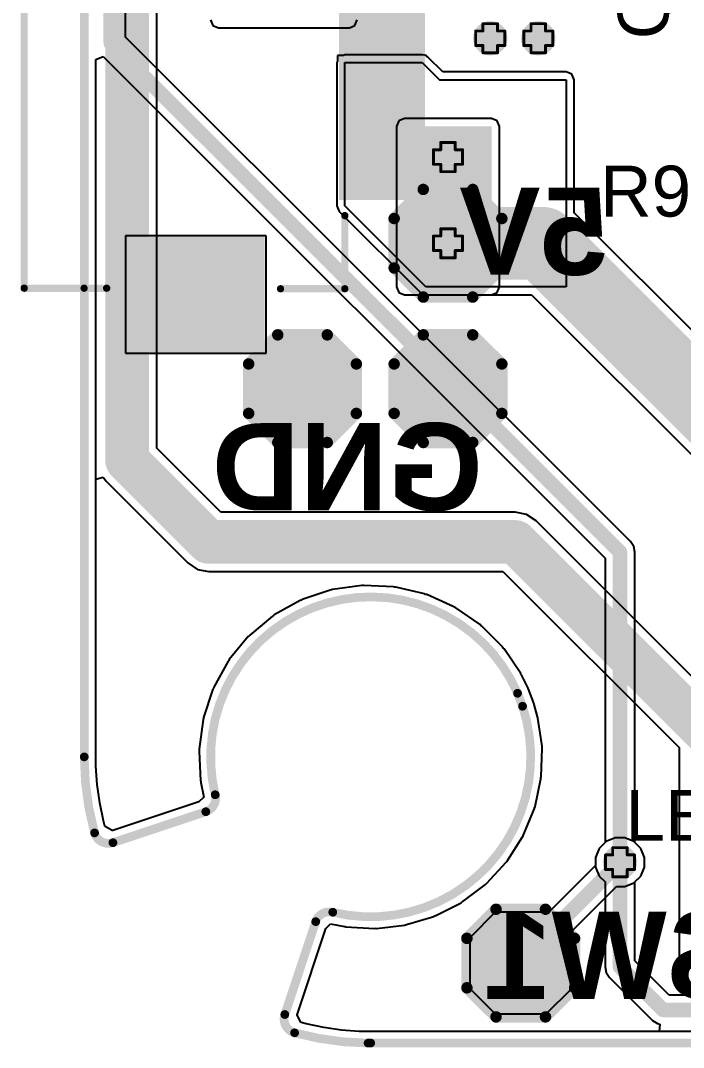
# Model space of a CAD drawing. Header units: inches. Extents: x -25 to 271, y -41 to 15.
# Drawn here: x -22.63 to -11.06, y -38.06 to -20.13 of the extents above; entities that cross this region are included whole.
import ezdxf

# ---------------------------------------------------------------- set-up
doc = ezdxf.new("R2010")
doc.units = ezdxf.units.IN
for name, color, linetype in [('Board_outline', 216, 'Continuous'), ('Bottom Layer', 5, 'Continuous'), ('Bottom Overlay', 54, 'Continuous'), ('Bottom Paste', 16, 'Continuous'), ('Bottom Solder', 6, 'Continuous'), ('Drill Drawing', 1, 'Continuous'), ('Top Layer', 1, 'Continuous'), ('Top Overlay', 2, 'Continuous'), ('Top Paste', 8, 'Continuous'), ('Top Solder', 216, 'Continuous'), ('Via Holes', 16, 'Continuous')]:
    doc.layers.add(name, color=color, linetype=linetype)
doc.styles.add('Arial', font='', dxfattribs={"height": 0.2})
doc.styles.add('Arial_Bold', font='', dxfattribs={"height": 0.2})
doc.styles.get('Arial').set_extended_font_data('Arial')
doc.styles.get('Arial_Bold').set_extended_font_data('Arial', bold=True)

# ---------------------------------------------------------------- blocks, each defined once
blk = doc.blocks.new('FH12_30S_0_5SH_55__12')
at = {"layer": 'Top Layer'}
for points in [[(4.1, 0.975), (4.1, 2.275), (4.4, 2.275), (4.4, 0.975)], [(4.6, 0.975), (4.6, 2.275), (4.9, 2.275), (4.9, 0.975)], [(5.1, 0.975), (5.1, 2.275), (5.4, 2.275), (5.4, 0.975)], [(5.6, 0.975), (5.6, 2.275), (5.9, 2.275), (5.9, 0.975)], [(6.1, 0.975), (6.1, 2.275), (6.4, 2.275), (6.4, 0.975)], [(6.6, 0.975), (6.6, 2.275), (6.9, 2.275), (6.9, 0.975)], [(7.1, 0.975), (7.1, 2.275), (7.4, 2.275), (7.4, 0.975)], [(8.25, -0.525), (10.05, -0.525), (10.05, -2.725), (8.25, -2.725)]]:
    blk.add_hatch(color=1, dxfattribs=at).paths.add_polyline_path(points)
at = {"layer": 'Top Paste'}
blk.add_hatch(color=8, dxfattribs=at).paths.add_polyline_path([(8.25, -0.525), (10.05, -0.525), (10.05, -2.725), (8.25, -2.725)])
at = {"layer": 'Top Solder'}
for points in [[(3.998, 0.873), (3.998, 2.377), (4.502, 2.377), (4.502, 0.873)], [(4.498, 0.873), (4.498, 2.377), (5.002, 2.377), (5.002, 0.873)], [(4.998, 0.873), (4.998, 2.377), (5.502, 2.377), (5.502, 0.873)], [(5.498, 0.873), (5.498, 2.377), (6.002, 2.377), (6.002, 0.873)], [(5.998, 0.873), (5.998, 2.377), (6.502, 2.377), (6.502, 0.873)], [(6.498, 0.873), (6.498, 2.377), (7.002, 2.377), (7.002, 0.873)], [(6.998, 0.873), (6.998, 2.377), (7.502, 2.377), (7.502, 0.873)], [(8.148, -0.423), (10.152, -0.423), (10.152, -2.827), (8.148, -2.827)]]:
    blk.add_hatch(color=216, dxfattribs=at).paths.add_polyline_path(points)
at = {"layer": 'Top Overlay', "const_width": 0.127}
for points in [[(9.05, 0.975), (7.772, 0.975)], [(9.05, -0.148), (9.05, 0.975)], [(9.04, -3.577), (9.04, -3.183)], [(9.04, -3.577), (-9.05, -3.577)], [(9.04, -4.623), (9.04, -3.577)], [(9.04, -4.623), (-9.05, -4.623)]]:
    blk.add_lwpolyline(points, dxfattribs=at)
at = {"layer": 'Top Overlay', "const_width": 0.0635}
for points in [[(7.74, 0.975, 1), (7.804, 0.975, 1)], [(9.018, 0.975, 1), (9.082, 0.975, 1)], [(9.018, 0.975, 1), (9.082, 0.975, 1)], [(9.018, -0.148, 1), (9.082, -0.148, 1)], [(9.008, -3.183, 1), (9.072, -3.183, 1)], [(9.008, -3.577, 1), (9.072, -3.577, 1)], [(9.008, -3.577, 1), (9.072, -3.577, 1)], [(9.008, -3.577, 1), (9.072, -3.577, 1)], [(9.008, -4.623, 1), (9.072, -4.623, 1)], [(9.008, -4.623, 1), (9.072, -4.623, 1)]]:
    blk.add_lwpolyline(points, format="xyb", close=True, dxfattribs=at)
blk = doc.blocks.new('TEST_POINT_B_72')
at = {"layer": 'Bottom Layer'}
blk.add_hatch(color=5, dxfattribs=at).paths.add_polyline_path([(0.381, 0.762), (-0.381, 0.762), (-0.762, 0.381), (-0.762, -0.381), (-0.381, -0.762), (0.381, -0.762), (0.762, -0.381), (0.762, 0.381)])
at = {"layer": 'Bottom Paste'}
blk.add_hatch(color=16, dxfattribs=at).paths.add_polyline_path([(0.381, 0.762), (-0.381, 0.762), (-0.762, 0.381), (-0.762, -0.381), (-0.381, -0.762), (0.381, -0.762), (0.762, -0.381), (0.762, 0.381)])
at = {"layer": 'Bottom Solder'}
blk.add_hatch(color=6, dxfattribs=at).paths.add_polyline_path([(0.432, 0.864), (-0.432, 0.864), (-0.864, 0.432), (-0.864, -0.432), (-0.432, -0.864), (0.432, -0.864), (0.864, -0.432), (0.864, 0.432)])
at = {"layer": 'Bottom Overlay', "const_width": 0.2}
for points in [[(-0.432, 0.94), (-0.94, 0.432)], [(0.432, 0.94), (-0.432, 0.94)], [(0.94, 0.432), (0.432, 0.94)], [(-0.94, 0.432), (-0.94, -0.432)], [(0.94, 0.432), (0.94, -0.432)], [(-0.432, -0.94), (-0.94, -0.432)], [(0.94, -0.432), (0.432, -0.94)], [(0.432, -0.94), (-0.432, -0.94)]]:
    blk.add_lwpolyline(points, dxfattribs=at)
at = {"layer": 'Bottom Overlay', "const_width": 0.1}
for points in [[(-0.482, 0.94, 1), (-0.382, 0.94, 1)], [(-0.482, 0.94, 1), (-0.382, 0.94, 1)], [(0.382, 0.94, 1), (0.482, 0.94, 1)], [(0.382, 0.94, 1), (0.482, 0.94, 1)], [(-0.99, 0.432, 1), (-0.89, 0.432, 1)], [(-0.99, 0.432, 1), (-0.89, 0.432, 1)], [(0.89, 0.432, 1), (0.99, 0.432, 1)], [(0.89, 0.432, 1), (0.99, 0.432, 1)], [(-0.99, -0.432, 1), (-0.89, -0.432, 1)], [(-0.99, -0.432, 1), (-0.89, -0.432, 1)], [(0.89, -0.432, 1), (0.99, -0.432, 1)], [(0.89, -0.432, 1), (0.99, -0.432, 1)], [(-0.482, -0.94, 1), (-0.382, -0.94, 1)], [(-0.482, -0.94, 1), (-0.382, -0.94, 1)], [(0.382, -0.94, 1), (0.482, -0.94, 1)], [(0.382, -0.94, 1), (0.482, -0.94, 1)]]:
    blk.add_lwpolyline(points, format="xyb", close=True, dxfattribs=at)
blk = doc.blocks.new('TEST_POINT_B_73')
at = {"layer": 'Bottom Layer'}
blk.add_hatch(color=5, dxfattribs=at).paths.add_polyline_path([(0.381, 0.762), (-0.381, 0.762), (-0.762, 0.381), (-0.762, -0.381), (-0.381, -0.762), (0.381, -0.762), (0.762, -0.381), (0.762, 0.381)])
at = {"layer": 'Bottom Paste'}
blk.add_hatch(color=16, dxfattribs=at).paths.add_polyline_path([(0.381, 0.762), (-0.381, 0.762), (-0.762, 0.381), (-0.762, -0.381), (-0.381, -0.762), (0.381, -0.762), (0.762, -0.381), (0.762, 0.381)])
at = {"layer": 'Bottom Solder'}
blk.add_hatch(color=6, dxfattribs=at).paths.add_polyline_path([(0.432, 0.864), (-0.432, 0.864), (-0.864, 0.432), (-0.864, -0.432), (-0.432, -0.864), (0.432, -0.864), (0.864, -0.432), (0.864, 0.432)])
at = {"layer": 'Bottom Overlay', "const_width": 0.2}
for points in [[(-0.432, 0.94), (-0.94, 0.432)], [(0.432, 0.94), (-0.432, 0.94)], [(0.94, 0.432), (0.432, 0.94)], [(-0.94, 0.432), (-0.94, -0.432)], [(0.94, 0.432), (0.94, -0.432)], [(-0.432, -0.94), (-0.94, -0.432)], [(0.94, -0.432), (0.432, -0.94)], [(0.432, -0.94), (-0.432, -0.94)]]:
    blk.add_lwpolyline(points, dxfattribs=at)
at = {"layer": 'Bottom Overlay', "const_width": 0.1}
for points in [[(-0.482, 0.94, 1), (-0.382, 0.94, 1)], [(-0.482, 0.94, 1), (-0.382, 0.94, 1)], [(0.382, 0.94, 1), (0.482, 0.94, 1)], [(0.382, 0.94, 1), (0.482, 0.94, 1)], [(-0.99, 0.432, 1), (-0.89, 0.432, 1)], [(-0.99, 0.432, 1), (-0.89, 0.432, 1)], [(0.89, 0.432, 1), (0.99, 0.432, 1)], [(0.89, 0.432, 1), (0.99, 0.432, 1)], [(-0.99, -0.432, 1), (-0.89, -0.432, 1)], [(-0.99, -0.432, 1), (-0.89, -0.432, 1)], [(0.89, -0.432, 1), (0.99, -0.432, 1)], [(0.89, -0.432, 1), (0.99, -0.432, 1)], [(-0.482, -0.94, 1), (-0.382, -0.94, 1)], [(-0.482, -0.94, 1), (-0.382, -0.94, 1)], [(0.382, -0.94, 1), (0.482, -0.94, 1)], [(0.382, -0.94, 1), (0.482, -0.94, 1)]]:
    blk.add_lwpolyline(points, format="xyb", close=True, dxfattribs=at)
blk = doc.blocks.new('TEST_POINT_B_74')
at = {"layer": 'Bottom Layer'}
blk.add_hatch(color=5, dxfattribs=at).paths.add_polyline_path([(0.381, 0.762), (-0.381, 0.762), (-0.762, 0.381), (-0.762, -0.381), (-0.381, -0.762), (0.381, -0.762), (0.762, -0.381), (0.762, 0.381)])
at = {"layer": 'Bottom Paste'}
blk.add_hatch(color=16, dxfattribs=at).paths.add_polyline_path([(0.381, 0.762), (-0.381, 0.762), (-0.762, 0.381), (-0.762, -0.381), (-0.381, -0.762), (0.381, -0.762), (0.762, -0.381), (0.762, 0.381)])
at = {"layer": 'Bottom Solder'}
blk.add_hatch(color=6, dxfattribs=at).paths.add_polyline_path([(0.432, 0.864), (-0.432, 0.864), (-0.864, 0.432), (-0.864, -0.432), (-0.432, -0.864), (0.432, -0.864), (0.864, -0.432), (0.864, 0.432)])
at = {"layer": 'Bottom Overlay', "const_width": 0.2}
for points in [[(-0.432, 0.94), (-0.94, 0.432)], [(0.432, 0.94), (-0.432, 0.94)], [(0.94, 0.432), (0.432, 0.94)], [(-0.94, 0.432), (-0.94, -0.432)], [(0.94, 0.432), (0.94, -0.432)], [(-0.432, -0.94), (-0.94, -0.432)], [(0.94, -0.432), (0.432, -0.94)], [(0.432, -0.94), (-0.432, -0.94)]]:
    blk.add_lwpolyline(points, dxfattribs=at)
at = {"layer": 'Bottom Overlay', "const_width": 0.1}
for points in [[(-0.482, 0.94, 1), (-0.382, 0.94, 1)], [(-0.482, 0.94, 1), (-0.382, 0.94, 1)], [(0.382, 0.94, 1), (0.482, 0.94, 1)], [(0.382, 0.94, 1), (0.482, 0.94, 1)], [(-0.99, 0.432, 1), (-0.89, 0.432, 1)], [(-0.99, 0.432, 1), (-0.89, 0.432, 1)], [(0.89, 0.432, 1), (0.99, 0.432, 1)], [(0.89, 0.432, 1), (0.99, 0.432, 1)], [(-0.99, -0.432, 1), (-0.89, -0.432, 1)], [(-0.99, -0.432, 1), (-0.89, -0.432, 1)], [(0.89, -0.432, 1), (0.99, -0.432, 1)], [(0.89, -0.432, 1), (0.99, -0.432, 1)], [(-0.482, -0.94, 1), (-0.382, -0.94, 1)], [(-0.482, -0.94, 1), (-0.382, -0.94, 1)], [(0.382, -0.94, 1), (0.482, -0.94, 1)], [(0.382, -0.94, 1), (0.482, -0.94, 1)]]:
    blk.add_lwpolyline(points, format="xyb", close=True, dxfattribs=at)
blk = doc.blocks.new('TEST_POINT_B_75')
at = {"layer": 'Bottom Layer'}
blk.add_hatch(color=5, dxfattribs=at).paths.add_polyline_path([(0.381, 0.762), (-0.381, 0.762), (-0.762, 0.381), (-0.762, -0.381), (-0.381, -0.762), (0.381, -0.762), (0.762, -0.381), (0.762, 0.381)])
at = {"layer": 'Bottom Paste'}
blk.add_hatch(color=16, dxfattribs=at).paths.add_polyline_path([(0.381, 0.762), (-0.381, 0.762), (-0.762, 0.381), (-0.762, -0.381), (-0.381, -0.762), (0.381, -0.762), (0.762, -0.381), (0.762, 0.381)])
at = {"layer": 'Bottom Solder'}
blk.add_hatch(color=6, dxfattribs=at).paths.add_polyline_path([(0.432, 0.864), (-0.432, 0.864), (-0.864, 0.432), (-0.864, -0.432), (-0.432, -0.864), (0.432, -0.864), (0.864, -0.432), (0.864, 0.432)])
at = {"layer": 'Bottom Overlay', "const_width": 0.2}
for points in [[(-0.432, 0.94), (-0.94, 0.432)], [(0.432, 0.94), (-0.432, 0.94)], [(0.94, 0.432), (0.432, 0.94)], [(-0.94, 0.432), (-0.94, -0.432)], [(0.94, 0.432), (0.94, -0.432)], [(-0.432, -0.94), (-0.94, -0.432)], [(0.94, -0.432), (0.432, -0.94)], [(0.432, -0.94), (-0.432, -0.94)]]:
    blk.add_lwpolyline(points, dxfattribs=at)
at = {"layer": 'Bottom Overlay', "const_width": 0.1}
for points in [[(-0.482, 0.94, 1), (-0.382, 0.94, 1)], [(-0.482, 0.94, 1), (-0.382, 0.94, 1)], [(0.382, 0.94, 1), (0.482, 0.94, 1)], [(0.382, 0.94, 1), (0.482, 0.94, 1)], [(-0.99, 0.432, 1), (-0.89, 0.432, 1)], [(-0.99, 0.432, 1), (-0.89, 0.432, 1)], [(0.89, 0.432, 1), (0.99, 0.432, 1)], [(0.89, 0.432, 1), (0.99, 0.432, 1)], [(-0.99, -0.432, 1), (-0.89, -0.432, 1)], [(-0.99, -0.432, 1), (-0.89, -0.432, 1)], [(0.89, -0.432, 1), (0.99, -0.432, 1)], [(0.89, -0.432, 1), (0.99, -0.432, 1)], [(-0.482, -0.94, 1), (-0.382, -0.94, 1)], [(-0.482, -0.94, 1), (-0.382, -0.94, 1)], [(0.382, -0.94, 1), (0.482, -0.94, 1)], [(0.382, -0.94, 1), (0.482, -0.94, 1)]]:
    blk.add_lwpolyline(points, format="xyb", close=True, dxfattribs=at)

msp = doc.modelspace()

# ---------------------------------------------------------------- hatches: boundary and pattern name
at = {"layer": 'Bottom Layer'}
h = msp.add_hatch(color=5, dxfattribs=at)
edge = h.paths.add_edge_path()
edge.add_arc((-14.432, -20.437), 0.3, 0, 360)
h = msp.add_hatch(color=5, dxfattribs=at)
edge = h.paths.add_edge_path()
edge.add_arc((-13.593, -20.437), 0.3, 0, 360)
msp.add_hatch(color=5, dxfattribs=at).paths.add_polyline_path([(-15.931, -24.78), (-14.407, -24.78), (-14.407, -21.978), (-15.931, -21.978)])
h = msp.add_hatch(color=5, dxfattribs=at)
edge = h.paths.add_edge_path()
edge.add_arc((-15.169, -22.513), 0.3, 0, 360)
h = msp.add_hatch(color=5, dxfattribs=at)
edge = h.paths.add_edge_path()
edge.add_arc((-15.169, -24.018), 0.3, 0, 360)
h = msp.add_hatch(color=5, dxfattribs=at)
edge = h.paths.add_edge_path()
edge.add_arc((-12.167, -34.829), 0.3, 0, 360)
at = {"layer": 'Top Layer'}
h = msp.add_hatch(color=1, dxfattribs=at)
edge = h.paths.add_edge_path()
edge.add_arc((-14.432, -20.437), 0.3, 0, 360)
h = msp.add_hatch(color=1, dxfattribs=at)
edge = h.paths.add_edge_path()
edge.add_arc((-13.593, -20.437), 0.3, 0, 360)
h = msp.add_hatch(color=1, dxfattribs=at)
edge = h.paths.add_edge_path()
edge.add_arc((-15.169, -22.513), 0.3, 0, 360)
h = msp.add_hatch(color=1, dxfattribs=at)
edge = h.paths.add_edge_path()
edge.add_arc((-15.169, -24.018), 0.3, 0, 360)
h = msp.add_hatch(color=1, dxfattribs=at)
edge = h.paths.add_edge_path()
edge.add_arc((-12.167, -34.829), 0.3, 0, 360)
at = {"layer": 'Via Holes'}
h = msp.add_hatch(color=7, dxfattribs=at)
edge = h.paths.add_edge_path()
edge.add_arc((-14.432, -20.437), 0.15, 0, 360)
h = msp.add_hatch(color=7, dxfattribs=at)
edge = h.paths.add_edge_path()
edge.add_arc((-13.593, -20.437), 0.15, 0, 360)
h = msp.add_hatch(color=7, dxfattribs=at)
edge = h.paths.add_edge_path()
edge.add_arc((-15.169, -22.513), 0.15, 0, 360)
h = msp.add_hatch(color=7, dxfattribs=at)
edge = h.paths.add_edge_path()
edge.add_arc((-15.169, -24.018), 0.15, 0, 360)
h = msp.add_hatch(color=7, dxfattribs=at)
edge = h.paths.add_edge_path()
edge.add_arc((-12.167, -34.829), 0.15, 0, 360)

# ---------------------------------------------------------------- linework, layer by layer
at = {"layer": 'Board_outline', "const_width": 0.152}
for points in [[(-21.519, -32.989), (-21.519, 2.011)], [(-13.955, -31.878), (-13.868, -32.105)], [(-21.019, -34.488), (-19.397, -33.947)], [(-18.018, -37.489), (-17.478, -35.867)], [(-16.564, -37.988), (-16.519, -37.988)], [(-16.519, -37.988), (73.481, -37.988)]]:
    msp.add_lwpolyline(points, dxfattribs=at)
for points in [[(-19.233, -33.651, -0.918669), (-13.955, -31.878)], [(-13.868, -32.105, -0.589842), (-17.181, -35.703)], [(-21.339, -34.317, -0.067325), (-21.519, -32.989)], [(-19.233, -33.651, -0.390333), (-19.397, -33.947)], [(-21.019, -34.488, -0.429718), (-21.339, -34.317)], [(-17.478, -35.867, -0.390327), (-17.181, -35.703)], [(-17.847, -37.809, -0.429723), (-18.018, -37.489)], [(-16.564, -37.988, -0.065034), (-17.847, -37.809)]]:
    msp.add_lwpolyline(points, format="xyb", dxfattribs=at)
at = {"layer": 'Board_outline', "const_width": 0.0762}
for points in [[(-13.993, -31.878, 1), (-13.917, -31.878, 1)], [(-13.993, -31.878, 1), (-13.917, -31.878, 1)], [(-13.906, -32.105, 1), (-13.83, -32.105, 1)], [(-13.906, -32.105, 1), (-13.83, -32.105, 1)], [(-21.557, -32.989, 1), (-21.481, -32.989, 1)], [(-21.557, -32.989, 1), (-21.481, -32.989, 1)], [(-19.271, -33.651, 1), (-19.195, -33.651, 1)], [(-19.271, -33.651, 1), (-19.195, -33.651, 1)], [(-19.435, -33.947, 1), (-19.359, -33.947, 1)], [(-19.435, -33.947, 1), (-19.359, -33.947, 1)], [(-21.377, -34.317, 1), (-21.301, -34.317, 1)], [(-21.377, -34.317, 1), (-21.301, -34.317, 1)], [(-21.057, -34.488, 1), (-20.981, -34.488, 1)], [(-21.057, -34.488, 1), (-20.981, -34.488, 1)], [(-17.219, -35.703, 1), (-17.143, -35.703, 1)], [(-17.219, -35.703, 1), (-17.143, -35.703, 1)], [(-17.516, -35.867, 1), (-17.44, -35.867, 1)], [(-17.516, -35.867, 1), (-17.44, -35.867, 1)], [(-18.056, -37.489, 1), (-17.98, -37.489, 1)], [(-18.056, -37.489, 1), (-17.98, -37.489, 1)], [(-17.885, -37.809, 1), (-17.809, -37.809, 1)], [(-17.885, -37.809, 1), (-17.809, -37.809, 1)], [(-16.602, -37.988, 1), (-16.526, -37.988, 1)], [(-16.602, -37.988, 1), (-16.526, -37.988, 1)], [(-16.557, -37.988, 1), (-16.481, -37.988, 1)], [(-16.557, -37.988, 1), (-16.481, -37.988, 1)]]:
    msp.add_lwpolyline(points, format="xyb", close=True, dxfattribs=at)
at = {"layer": 'Bottom Layer'}
for p, q in [((-20.254, -27.595), (-20.254, -19.798)), ((-19.314, -20.116), (-19.274, -20.214)), ((-19.274, -20.214), (-19.177, -20.254)), ((-19.177, -20.254), (-16.891, -20.254)), ((-16.891, -20.254), (-16.794, -20.214)), ((-16.794, -20.214), (-16.754, -20.116)), ((-16.028, -21.881), (-16.068, -21.978)), ((-15.931, -21.84), (-16.028, -21.881)), ((-14.407, -21.84), (-15.931, -21.84)), ((-14.31, -21.881), (-14.407, -21.84)), ((-14.269, -21.978), (-14.31, -21.881)), ((-16.068, -21.978), (-16.068, -24.78)), ((-14.269, -24.78), (-14.269, -21.978)), ((-16.068, -24.78), (-16.028, -24.878)), ((-16.028, -24.878), (-15.931, -24.918)), ((-15.931, -24.918), (-14.407, -24.918)), ((-14.407, -24.918), (-14.31, -24.878)), ((-14.31, -24.878), (-14.269, -24.78)), ((-19.132, -28.717), (-20.254, -27.595)), ((-21.315, -28.14), (-21.188, -28.102)), ((-21.315, -32.989), (-21.315, -28.14)), ((-21.188, -28.102), (-21.138, -28.176)), ((-21.138, -28.176), (-19.713, -29.602)), ((-13.995, -28.717), (-19.132, -28.717)), ((-13.797, -28.757), (-13.995, -28.717)), ((-13.629, -28.869), (-13.797, -28.757)), ((-10.251, -32.247), (-13.629, -28.869)), ((-19.713, -29.602), (-19.545, -29.714)), ((-19.545, -29.714), (-19.346, -29.753)), ((-19.346, -29.753), (-14.21, -29.753)), ((-14.21, -29.753), (-11.135, -32.828)), ((-17.224, -30.075), (-17.715, -30.24)), ((-17.205, -30.073), (-17.224, -30.075)), ((-17.187, -30.067), (-17.205, -30.073)), ((-16.674, -29.995), (-17.187, -30.067)), ((-16.655, -29.996), (-16.674, -29.995)), ((-16.636, -29.993), (-16.655, -29.996)), ((-16.118, -30.018), (-16.636, -29.993)), ((-16.1, -30.023), (-16.118, -30.018)), ((-16.081, -30.023), (-16.1, -30.023)), ((-15.577, -30.143), (-16.081, -30.023)), ((-17.75, -30.256), (-18.202, -30.509)), ((-17.732, -30.25), (-17.75, -30.256)), ((-17.715, -30.24), (-17.732, -30.25)), ((-15.559, -30.151), (-15.577, -30.143)), ((-15.541, -30.155), (-15.559, -30.151)), ((-15.067, -30.366), (-15.541, -30.155)), ((-15.052, -30.377), (-15.067, -30.366)), ((-15.034, -30.385), (-15.052, -30.377)), ((-14.608, -30.679), (-15.034, -30.385)), ((-18.233, -30.53), (-18.631, -30.862)), ((-18.217, -30.521), (-18.233, -30.53)), ((-18.202, -30.509), (-18.217, -30.521)), ((-14.595, -30.693), (-14.608, -30.679)), ((-14.579, -30.704), (-14.595, -30.693)), ((-14.214, -31.072), (-14.579, -30.704)), ((-18.658, -30.889), (-18.988, -31.289)), ((-18.643, -30.877), (-18.658, -30.889)), ((-18.631, -30.862), (-18.643, -30.877)), ((-14.204, -31.088), (-14.214, -31.072)), ((-14.19, -31.101), (-14.204, -31.088)), ((-13.9, -31.531), (-14.19, -31.101)), ((-19.009, -31.32), (-19.259, -31.774)), ((-18.997, -31.306), (-19.009, -31.32)), ((-18.988, -31.289), (-18.997, -31.306)), ((-13.895, -31.544), (-13.9, -31.531)), ((-13.886, -31.555), (-13.895, -31.544)), ((-13.772, -31.788), (-13.886, -31.555)), ((-19.274, -31.809), (-19.436, -32.301)), ((-19.265, -31.792), (-19.274, -31.809)), ((-19.259, -31.774), (-19.265, -31.792)), ((-13.77, -31.797), (-13.772, -31.788)), ((-13.765, -31.805), (-13.77, -31.797)), ((-13.677, -32.032), (-13.765, -31.805)), ((-13.676, -32.041), (-13.677, -32.032)), ((-13.672, -32.05), (-13.676, -32.041)), ((-13.604, -32.288), (-13.672, -32.05)), ((-19.445, -32.338), (-19.513, -32.852)), ((-19.439, -32.32), (-19.445, -32.338)), ((-19.436, -32.301), (-19.439, -32.32)), ((-13.603, -32.302), (-13.604, -32.288)), ((-13.598, -32.315), (-13.603, -32.302)), ((-13.527, -32.805), (-13.598, -32.315)), ((-13.528, -32.823), (-13.527, -32.805)), ((-13.525, -32.841), (-13.528, -32.823)), ((-21.315, -33.15), (-21.315, -32.989)), ((-19.512, -32.871), (-19.514, -32.889)), ((-19.514, -32.889), (-19.487, -33.407)), ((-19.513, -32.852), (-19.512, -32.871)), ((-13.542, -33.337), (-13.525, -32.841)), ((-11.135, -32.828), (-11.135, -35.636)), ((-21.293, -33.472), (-21.315, -33.15)), ((-13.546, -33.355), (-13.542, -33.337)), ((-13.546, -33.373), (-13.546, -33.355)), ((-21.25, -33.791), (-21.293, -33.472)), ((-19.487, -33.407), (-19.483, -33.421)), ((-19.483, -33.421), (-19.483, -33.435)), ((-19.483, -33.435), (-19.434, -33.69)), ((-13.65, -33.857), (-13.546, -33.373)), ((-19.434, -33.69), (-19.519, -33.773)), ((-21.186, -34.107), (-21.25, -33.791)), ((-19.519, -33.773), (-21.022, -34.274)), ((-13.849, -34.351), (-13.661, -33.892)), ((-13.661, -33.892), (-13.657, -33.874)), ((-13.657, -33.874), (-13.65, -33.857)), ((-21.16, -34.2), (-21.186, -34.107)), ((-21.155, -34.206), (-21.16, -34.2)), ((-21.03, -34.273), (-21.155, -34.206)), ((-21.022, -34.274), (-21.03, -34.273)), ((-14.132, -34.801), (-13.866, -34.383)), ((-13.866, -34.383), (-13.859, -34.366)), ((-13.859, -34.366), (-13.849, -34.351)), ((-12.252, -34.402), (-12.408, -34.467)), ((-12.082, -34.402), (-12.252, -34.402)), ((-11.925, -34.467), (-12.082, -34.402)), ((-12.529, -34.587), (-12.594, -34.744)), ((-12.408, -34.467), (-12.529, -34.587)), ((-11.805, -34.587), (-11.925, -34.467)), ((-11.74, -34.744), (-11.805, -34.587)), ((-12.594, -34.744), (-12.594, -34.889)), ((-11.74, -34.914), (-11.74, -34.744)), ((-14.489, -35.194), (-14.154, -34.83)), ((-14.154, -34.83), (-14.144, -34.814)), ((-14.144, -34.814), (-14.132, -34.801)), ((-12.594, -34.889), (-13.431, -35.726)), ((-11.805, -35.07), (-11.74, -34.914)), ((-11.925, -35.191), (-11.805, -35.07)), ((-14.911, -35.518), (-14.516, -35.219)), ((-14.516, -35.219), (-14.504, -35.205)), ((-14.504, -35.205), (-14.489, -35.194)), ((-13.064, -36.093), (-12.227, -35.256)), ((-12.227, -35.256), (-12.082, -35.256)), ((-12.082, -35.256), (-11.925, -35.191)), ((-15.383, -35.762), (-14.942, -35.537)), ((-14.942, -35.537), (-14.928, -35.526)), ((-14.928, -35.526), (-14.911, -35.518)), ((-11.135, -35.636), (-11.135, -36.652)), ((-15.892, -35.919), (-15.417, -35.776)), ((-15.417, -35.776), (-15.401, -35.767)), ((-15.401, -35.767), (-15.383, -35.762)), ((-14.343, -35.702), (-14.788, -36.147)), ((-13.454, -35.702), (-14.343, -35.702)), ((-13.431, -35.726), (-13.454, -35.702)), ((-17.804, -37.492), (-17.303, -35.989)), ((-17.303, -35.989), (-17.221, -35.903)), ((-17.221, -35.903), (-16.977, -35.951)), ((-16.977, -35.951), (-16.963, -35.951)), ((-16.963, -35.951), (-16.95, -35.955)), ((-16.95, -35.955), (-16.455, -35.985)), ((-16.455, -35.985), (-16.437, -35.983)), ((-16.437, -35.983), (-16.419, -35.984)), ((-16.419, -35.984), (-15.927, -35.927)), ((-15.927, -35.927), (-15.91, -35.921)), ((-15.91, -35.921), (-15.892, -35.919)), ((-14.788, -36.147), (-14.788, -37.036)), ((-13.01, -36.147), (-13.064, -36.093)), ((-13.01, -37.036), (-13.01, -36.147)), ((-11.135, -36.652), (-11.096, -36.85)), ((-11.096, -36.85), (-10.983, -37.018)), ((-14.788, -37.036), (-14.343, -37.48)), ((-13.454, -37.48), (-13.01, -37.036)), ((-14.343, -37.48), (-13.454, -37.48)), ((-17.803, -37.499), (-17.804, -37.492)), ((-17.736, -37.625), (-17.803, -37.499)), ((-17.731, -37.63), (-17.736, -37.625)), ((-17.643, -37.654), (-17.731, -37.63)), ((-17.338, -37.717), (-17.643, -37.654)), ((-17.029, -37.76), (-17.338, -37.717)), ((-16.718, -37.783), (-17.029, -37.76)), ((-16.563, -37.784), (-16.718, -37.783)), ((-16.518, -37.785), (-16.563, -37.784)), ((-10.397, -37.785), (-16.518, -37.785))]:
    msp.add_line(p, q, dxfattribs=at)
for points, const_width in [([(-20.772, -27.81), (-20.772, -19.584)], 0.762), ([(-20.772, -27.81), (-19.346, -29.235)], 0.762), ([(-19.346, -29.235), (-13.995, -29.235)], 0.762), ([(-13.995, -29.235), (-10.617, -32.614)], 0.762), ([(-13.868, -36.53), (-12.167, -34.829)], 0.254)]:
    msp.add_lwpolyline(points, dxfattribs=dict(at, const_width=const_width))
for points, const_width in [([(-20.962, -27.81, 1), (-20.581, -27.81, 1)], 0.381), ([(-20.962, -27.81, 1), (-20.581, -27.81, 1)], 0.381), ([(-19.537, -29.235, 1), (-19.156, -29.235, 1)], 0.381), ([(-19.537, -29.235, 1), (-19.156, -29.235, 1)], 0.381), ([(-14.186, -29.235, 1), (-13.805, -29.235, 1)], 0.381), ([(-14.186, -29.235, 1), (-13.805, -29.235, 1)], 0.381), ([(-12.23, -34.829, 1), (-12.103, -34.829, 1)], 0.127), ([(-13.932, -36.53, 1), (-13.805, -36.53, 1)], 0.127)]:
    msp.add_lwpolyline(points, format="xyb", close=True, dxfattribs=dict(at, const_width=const_width))
at = {"layer": 'Drill Drawing', "const_width": 0.0508}
for points in [[(-14.559, -20.31), (-14.559, -20.183)], [(-14.559, -20.183), (-14.305, -20.183)], [(-14.305, -20.31), (-14.305, -20.183)], [(-13.72, -20.31), (-13.72, -20.183)], [(-13.72, -20.183), (-13.466, -20.183)], [(-13.466, -20.31), (-13.466, -20.183)], [(-14.686, -20.564), (-14.686, -20.31)], [(-14.686, -20.31), (-14.559, -20.31)], [(-14.305, -20.31), (-14.178, -20.31)], [(-14.178, -20.564), (-14.178, -20.31)], [(-13.847, -20.564), (-13.847, -20.31)], [(-13.847, -20.31), (-13.72, -20.31)], [(-13.466, -20.31), (-13.339, -20.31)], [(-13.339, -20.564), (-13.339, -20.31)], [(-14.686, -20.564), (-14.559, -20.564)], [(-14.559, -20.691), (-14.559, -20.564)], [(-14.305, -20.564), (-14.178, -20.564)], [(-14.305, -20.691), (-14.305, -20.564)], [(-13.847, -20.564), (-13.72, -20.564)], [(-13.72, -20.691), (-13.72, -20.564)], [(-13.466, -20.564), (-13.339, -20.564)], [(-13.466, -20.691), (-13.466, -20.564)], [(-14.559, -20.691), (-14.305, -20.691)], [(-13.72, -20.691), (-13.466, -20.691)], [(-15.296, -22.386), (-15.296, -22.259)], [(-15.296, -22.259), (-15.042, -22.259)], [(-15.042, -22.386), (-15.042, -22.259)], [(-15.423, -22.64), (-15.423, -22.386)], [(-15.423, -22.386), (-15.296, -22.386)], [(-15.042, -22.386), (-14.915, -22.386)], [(-14.915, -22.64), (-14.915, -22.386)], [(-15.423, -22.64), (-15.296, -22.64)], [(-15.296, -22.767), (-15.296, -22.64)], [(-15.296, -22.767), (-15.042, -22.767)], [(-15.042, -22.64), (-14.915, -22.64)], [(-15.042, -22.767), (-15.042, -22.64)], [(-15.296, -23.891), (-15.296, -23.764)], [(-15.296, -23.764), (-15.042, -23.764)], [(-15.042, -23.891), (-15.042, -23.764)], [(-15.423, -24.145), (-15.423, -23.891)], [(-15.423, -23.891), (-15.296, -23.891)], [(-15.042, -23.891), (-14.915, -23.891)], [(-14.915, -24.145), (-14.915, -23.891)], [(-15.423, -24.145), (-15.296, -24.145)], [(-15.296, -24.272), (-15.296, -24.145)], [(-15.042, -24.145), (-14.915, -24.145)], [(-15.042, -24.272), (-15.042, -24.145)], [(-15.296, -24.272), (-15.042, -24.272)], [(-12.294, -34.702), (-12.294, -34.575)], [(-12.294, -34.575), (-12.04, -34.575)], [(-12.04, -34.702), (-12.04, -34.575)], [(-12.421, -34.956), (-12.421, -34.702)], [(-12.421, -34.702), (-12.294, -34.702)], [(-12.04, -34.702), (-11.913, -34.702)], [(-11.913, -34.956), (-11.913, -34.702)], [(-12.421, -34.956), (-12.294, -34.956)], [(-12.294, -35.083), (-12.294, -34.956)], [(-12.04, -34.956), (-11.913, -34.956)], [(-12.04, -35.083), (-12.04, -34.956)], [(-12.294, -35.083), (-12.04, -35.083)]]:
    msp.add_lwpolyline(points, dxfattribs=at)
at = {"layer": 'Drill Drawing', "const_width": 0.0254}
for points in [[(-14.571, -20.183, 1), (-14.546, -20.183, 1)], [(-14.571, -20.183, 1), (-14.546, -20.183, 1)], [(-14.317, -20.183, 1), (-14.292, -20.183, 1)], [(-14.317, -20.183, 1), (-14.292, -20.183, 1)], [(-13.733, -20.183, 1), (-13.708, -20.183, 1)], [(-13.733, -20.183, 1), (-13.708, -20.183, 1)], [(-13.479, -20.183, 1), (-13.454, -20.183, 1)], [(-13.479, -20.183, 1), (-13.454, -20.183, 1)], [(-14.698, -20.31, 1), (-14.673, -20.31, 1)], [(-14.698, -20.31, 1), (-14.673, -20.31, 1)], [(-14.571, -20.31, 1), (-14.546, -20.31, 1)], [(-14.571, -20.31, 1), (-14.546, -20.31, 1)], [(-14.317, -20.31, 1), (-14.292, -20.31, 1)], [(-14.317, -20.31, 1), (-14.292, -20.31, 1)], [(-14.19, -20.31, 1), (-14.165, -20.31, 1)], [(-14.19, -20.31, 1), (-14.165, -20.31, 1)], [(-13.86, -20.31, 1), (-13.835, -20.31, 1)], [(-13.86, -20.31, 1), (-13.835, -20.31, 1)], [(-13.733, -20.31, 1), (-13.708, -20.31, 1)], [(-13.733, -20.31, 1), (-13.708, -20.31, 1)], [(-13.479, -20.31, 1), (-13.454, -20.31, 1)], [(-13.479, -20.31, 1), (-13.454, -20.31, 1)], [(-13.352, -20.31, 1), (-13.327, -20.31, 1)], [(-13.352, -20.31, 1), (-13.327, -20.31, 1)], [(-14.698, -20.564, 1), (-14.673, -20.564, 1)], [(-14.698, -20.564, 1), (-14.673, -20.564, 1)], [(-14.571, -20.564, 1), (-14.546, -20.564, 1)], [(-14.571, -20.564, 1), (-14.546, -20.564, 1)], [(-14.317, -20.564, 1), (-14.292, -20.564, 1)], [(-14.317, -20.564, 1), (-14.292, -20.564, 1)], [(-14.19, -20.564, 1), (-14.165, -20.564, 1)], [(-14.19, -20.564, 1), (-14.165, -20.564, 1)], [(-13.86, -20.564, 1), (-13.835, -20.564, 1)], [(-13.86, -20.564, 1), (-13.835, -20.564, 1)], [(-13.733, -20.564, 1), (-13.708, -20.564, 1)], [(-13.733, -20.564, 1), (-13.708, -20.564, 1)], [(-13.479, -20.564, 1), (-13.454, -20.564, 1)], [(-13.479, -20.564, 1), (-13.454, -20.564, 1)], [(-13.352, -20.564, 1), (-13.327, -20.564, 1)], [(-13.352, -20.564, 1), (-13.327, -20.564, 1)], [(-14.571, -20.691, 1), (-14.546, -20.691, 1)], [(-14.571, -20.691, 1), (-14.546, -20.691, 1)], [(-14.317, -20.691, 1), (-14.292, -20.691, 1)], [(-14.317, -20.691, 1), (-14.292, -20.691, 1)], [(-13.733, -20.691, 1), (-13.708, -20.691, 1)], [(-13.733, -20.691, 1), (-13.708, -20.691, 1)], [(-13.479, -20.691, 1), (-13.454, -20.691, 1)], [(-13.479, -20.691, 1), (-13.454, -20.691, 1)], [(-15.309, -22.259, 1), (-15.283, -22.259, 1)], [(-15.309, -22.259, 1), (-15.283, -22.259, 1)], [(-15.055, -22.259, 1), (-15.029, -22.259, 1)], [(-15.055, -22.259, 1), (-15.029, -22.259, 1)], [(-15.436, -22.386, 1), (-15.41, -22.386, 1)], [(-15.436, -22.386, 1), (-15.41, -22.386, 1)], [(-15.309, -22.386, 1), (-15.283, -22.386, 1)], [(-15.309, -22.386, 1), (-15.283, -22.386, 1)], [(-15.055, -22.386, 1), (-15.029, -22.386, 1)], [(-15.055, -22.386, 1), (-15.029, -22.386, 1)], [(-14.928, -22.386, 1), (-14.902, -22.386, 1)], [(-14.928, -22.386, 1), (-14.902, -22.386, 1)], [(-15.436, -22.64, 1), (-15.41, -22.64, 1)], [(-15.436, -22.64, 1), (-15.41, -22.64, 1)], [(-15.309, -22.64, 1), (-15.283, -22.64, 1)], [(-15.309, -22.64, 1), (-15.283, -22.64, 1)], [(-15.309, -22.767, 1), (-15.283, -22.767, 1)], [(-15.309, -22.767, 1), (-15.283, -22.767, 1)], [(-15.055, -22.64, 1), (-15.029, -22.64, 1)], [(-15.055, -22.64, 1), (-15.029, -22.64, 1)], [(-15.055, -22.767, 1), (-15.029, -22.767, 1)], [(-15.055, -22.767, 1), (-15.029, -22.767, 1)], [(-14.928, -22.64, 1), (-14.902, -22.64, 1)], [(-14.928, -22.64, 1), (-14.902, -22.64, 1)], [(-15.309, -23.764, 1), (-15.283, -23.764, 1)], [(-15.309, -23.764, 1), (-15.283, -23.764, 1)], [(-15.055, -23.764, 1), (-15.029, -23.764, 1)], [(-15.055, -23.764, 1), (-15.029, -23.764, 1)], [(-15.436, -23.891, 1), (-15.41, -23.891, 1)], [(-15.436, -23.891, 1), (-15.41, -23.891, 1)], [(-15.309, -23.891, 1), (-15.283, -23.891, 1)], [(-15.309, -23.891, 1), (-15.283, -23.891, 1)], [(-15.055, -23.891, 1), (-15.029, -23.891, 1)], [(-15.055, -23.891, 1), (-15.029, -23.891, 1)], [(-14.928, -23.891, 1), (-14.902, -23.891, 1)], [(-14.928, -23.891, 1), (-14.902, -23.891, 1)], [(-15.436, -24.145, 1), (-15.41, -24.145, 1)], [(-15.436, -24.145, 1), (-15.41, -24.145, 1)], [(-15.309, -24.145, 1), (-15.283, -24.145, 1)], [(-15.309, -24.145, 1), (-15.283, -24.145, 1)], [(-15.055, -24.145, 1), (-15.029, -24.145, 1)], [(-15.055, -24.145, 1), (-15.029, -24.145, 1)], [(-14.928, -24.145, 1), (-14.902, -24.145, 1)], [(-14.928, -24.145, 1), (-14.902, -24.145, 1)], [(-15.309, -24.272, 1), (-15.283, -24.272, 1)], [(-15.309, -24.272, 1), (-15.283, -24.272, 1)], [(-15.055, -24.272, 1), (-15.029, -24.272, 1)], [(-15.055, -24.272, 1), (-15.029, -24.272, 1)], [(-12.306, -34.575, 1), (-12.281, -34.575, 1)], [(-12.306, -34.575, 1), (-12.281, -34.575, 1)], [(-12.052, -34.575, 1), (-12.027, -34.575, 1)], [(-12.052, -34.575, 1), (-12.027, -34.575, 1)], [(-12.433, -34.702, 1), (-12.408, -34.702, 1)], [(-12.433, -34.702, 1), (-12.408, -34.702, 1)], [(-12.306, -34.702, 1), (-12.281, -34.702, 1)], [(-12.306, -34.702, 1), (-12.281, -34.702, 1)], [(-12.052, -34.702, 1), (-12.027, -34.702, 1)], [(-12.052, -34.702, 1), (-12.027, -34.702, 1)], [(-11.925, -34.702, 1), (-11.9, -34.702, 1)], [(-11.925, -34.702, 1), (-11.9, -34.702, 1)], [(-12.433, -34.956, 1), (-12.408, -34.956, 1)], [(-12.433, -34.956, 1), (-12.408, -34.956, 1)], [(-12.306, -34.956, 1), (-12.281, -34.956, 1)], [(-12.306, -34.956, 1), (-12.281, -34.956, 1)], [(-12.052, -34.956, 1), (-12.027, -34.956, 1)], [(-12.052, -34.956, 1), (-12.027, -34.956, 1)], [(-11.925, -34.956, 1), (-11.9, -34.956, 1)], [(-11.925, -34.956, 1), (-11.9, -34.956, 1)], [(-12.306, -35.083, 1), (-12.281, -35.083, 1)], [(-12.306, -35.083, 1), (-12.281, -35.083, 1)], [(-12.052, -35.083, 1), (-12.027, -35.083, 1)], [(-12.052, -35.083, 1), (-12.027, -35.083, 1)]]:
    msp.add_lwpolyline(points, format="xyb", close=True, dxfattribs=at)
at = {"layer": 'Top Layer'}
for p, q in [((-20.798, -20.416), (-20.798, -14.679)), ((-11.983, -29.23), (-20.798, -20.416)), ((-21.315, -20.811), (-21.188, -20.758)), ((-21.188, -20.758), (-12.426, -29.52)), ((-16.995, -20.736), (-17.097, -20.736)), ((-17.097, -20.736), (-17.097, -20.838)), ((-16.97, -20.726), (-16.995, -20.736)), ((-15.666, -20.726), (-16.97, -20.726)), ((-15.619, -20.726), (-15.666, -20.726)), ((-15.543, -20.736), (-15.619, -20.726)), ((-15.619, -20.726), (-15.619, -20.726)), ((-15.543, -20.757), (-15.543, -20.736)), ((-15.521, -20.766), (-15.543, -20.757)), ((-15.262, -21.026), (-15.521, -20.766)), ((-21.315, -32.989), (-21.315, -20.811)), ((-17.097, -20.838), (-17.108, -20.863)), ((-17.108, -20.863), (-17.108, -23.365)), ((-16.97, -23.365), (-16.97, -20.863)), ((-16.97, -20.863), (-15.619, -20.863)), ((-15.619, -20.863), (-15.319, -21.163)), ((-15.319, -21.163), (-13.106, -21.163)), ((-13.106, -21.026), (-15.262, -21.026)), ((-13.009, -21.066), (-13.106, -21.026)), ((-13.106, -21.163), (-13.106, -24.778)), ((-12.969, -21.163), (-13.009, -21.066)), ((-12.969, -23.485), (-12.969, -21.163)), ((-17.108, -23.365), (-17.067, -23.462)), ((-17.067, -23.462), (-17.067, -23.462)), ((-17.067, -23.462), (-15.654, -24.875)), ((-15.557, -24.778), (-16.97, -23.365)), ((-1.79, -34.664), (-12.969, -23.485)), ((-18.343, -23.886), (-20.797, -23.886)), ((-20.797, -23.886), (-20.797, -25.94)), ((-18.343, -25.94), (-18.343, -23.886)), ((-15.654, -24.875), (-15.557, -24.916)), ((-13.106, -24.778), (-15.557, -24.778)), ((-15.557, -24.916), (-15.557, -24.916)), ((-15.557, -24.916), (-13.712, -24.916)), ((-13.712, -24.916), (-2.652, -35.976)), ((-20.797, -25.94), (-18.343, -25.94)), ((-11.927, -29.314), (-11.983, -29.23)), ((-11.908, -29.413), (-11.927, -29.314)), ((-11.908, -34.484), (-11.908, -29.413)), ((-12.426, -29.52), (-12.426, -34.484)), ((-17.224, -30.075), (-17.715, -30.24)), ((-17.205, -30.073), (-17.224, -30.075)), ((-17.187, -30.067), (-17.205, -30.073)), ((-16.674, -29.995), (-17.187, -30.067)), ((-16.655, -29.996), (-16.674, -29.995)), ((-16.636, -29.993), (-16.655, -29.996)), ((-16.118, -30.018), (-16.636, -29.993)), ((-16.1, -30.023), (-16.118, -30.018)), ((-16.081, -30.023), (-16.1, -30.023)), ((-15.577, -30.143), (-16.081, -30.023)), ((-17.75, -30.256), (-18.202, -30.509)), ((-17.732, -30.25), (-17.75, -30.256)), ((-17.715, -30.24), (-17.732, -30.25)), ((-15.559, -30.151), (-15.577, -30.143)), ((-15.541, -30.155), (-15.559, -30.151)), ((-15.067, -30.366), (-15.541, -30.155)), ((-15.052, -30.377), (-15.067, -30.366)), ((-15.034, -30.385), (-15.052, -30.377)), ((-14.608, -30.679), (-15.034, -30.385)), ((-18.233, -30.53), (-18.631, -30.862)), ((-18.217, -30.521), (-18.233, -30.53)), ((-18.202, -30.509), (-18.217, -30.521)), ((-14.595, -30.693), (-14.608, -30.679)), ((-14.579, -30.704), (-14.595, -30.693)), ((-14.214, -31.072), (-14.579, -30.704)), ((-18.658, -30.889), (-18.988, -31.289)), ((-18.643, -30.877), (-18.658, -30.889)), ((-18.631, -30.862), (-18.643, -30.877)), ((-14.204, -31.088), (-14.214, -31.072)), ((-14.19, -31.101), (-14.204, -31.088)), ((-13.9, -31.531), (-14.19, -31.101)), ((-19.009, -31.32), (-19.259, -31.774)), ((-18.997, -31.306), (-19.009, -31.32)), ((-18.988, -31.289), (-18.997, -31.306)), ((-13.895, -31.544), (-13.9, -31.531)), ((-13.886, -31.555), (-13.895, -31.544)), ((-13.772, -31.788), (-13.886, -31.555)), ((-19.274, -31.809), (-19.436, -32.301)), ((-19.265, -31.792), (-19.274, -31.809)), ((-19.259, -31.774), (-19.265, -31.792)), ((-13.77, -31.797), (-13.772, -31.788)), ((-13.765, -31.805), (-13.77, -31.797)), ((-13.677, -32.032), (-13.765, -31.805)), ((-13.676, -32.041), (-13.677, -32.032)), ((-13.672, -32.05), (-13.676, -32.041)), ((-13.604, -32.288), (-13.672, -32.05)), ((-19.445, -32.338), (-19.513, -32.852)), ((-19.439, -32.32), (-19.445, -32.338)), ((-19.436, -32.301), (-19.439, -32.32)), ((-13.603, -32.302), (-13.604, -32.288)), ((-13.598, -32.315), (-13.603, -32.302)), ((-13.527, -32.805), (-13.598, -32.315)), ((-13.528, -32.823), (-13.527, -32.805)), ((-13.525, -32.841), (-13.528, -32.823)), ((-21.315, -33.15), (-21.315, -32.989)), ((-19.512, -32.871), (-19.514, -32.889)), ((-19.514, -32.889), (-19.487, -33.407)), ((-19.513, -32.852), (-19.512, -32.871)), ((-13.542, -33.337), (-13.525, -32.841)), ((-21.293, -33.472), (-21.315, -33.15)), ((-13.546, -33.355), (-13.542, -33.337)), ((-13.546, -33.373), (-13.546, -33.355)), ((-21.25, -33.791), (-21.293, -33.472)), ((-19.487, -33.407), (-19.483, -33.421)), ((-19.483, -33.421), (-19.483, -33.435)), ((-19.483, -33.435), (-19.434, -33.69)), ((-13.65, -33.857), (-13.546, -33.373)), ((-19.434, -33.69), (-19.519, -33.773)), ((-21.186, -34.107), (-21.25, -33.791)), ((-19.519, -33.773), (-21.022, -34.274)), ((-13.849, -34.351), (-13.661, -33.892)), ((-13.661, -33.892), (-13.657, -33.874)), ((-13.657, -33.874), (-13.65, -33.857)), ((-21.16, -34.2), (-21.186, -34.107)), ((-21.155, -34.206), (-21.16, -34.2)), ((-21.03, -34.273), (-21.155, -34.206)), ((-21.022, -34.274), (-21.03, -34.273)), ((-14.132, -34.801), (-13.866, -34.383)), ((-13.866, -34.383), (-13.859, -34.366)), ((-13.859, -34.366), (-13.849, -34.351)), ((-12.529, -34.587), (-12.594, -34.744)), ((-12.426, -34.484), (-12.529, -34.587)), ((-11.805, -34.587), (-11.908, -34.484)), ((-11.74, -34.744), (-11.805, -34.587)), ((-12.594, -34.744), (-12.594, -34.914)), ((-11.74, -34.914), (-11.74, -34.744)), ((-14.489, -35.194), (-14.154, -34.83)), ((-14.154, -34.83), (-14.144, -34.814)), ((-14.144, -34.814), (-14.132, -34.801)), ((-12.594, -34.914), (-12.529, -35.07)), ((-11.805, -35.07), (-11.74, -34.914)), ((-12.529, -35.07), (-12.426, -35.173)), ((-11.908, -35.173), (-11.805, -35.07)), ((-14.911, -35.518), (-14.516, -35.219)), ((-14.516, -35.219), (-14.504, -35.205)), ((-14.504, -35.205), (-14.489, -35.194)), ((-12.426, -35.173), (-12.426, -36.658)), ((-11.908, -36.551), (-11.908, -35.173)), ((-15.383, -35.762), (-14.942, -35.537)), ((-14.942, -35.537), (-14.928, -35.526)), ((-14.928, -35.526), (-14.911, -35.518)), ((-15.892, -35.919), (-15.417, -35.776)), ((-15.417, -35.776), (-15.401, -35.767)), ((-15.401, -35.767), (-15.383, -35.762)), ((-17.804, -37.492), (-17.303, -35.989)), ((-17.303, -35.989), (-17.221, -35.903)), ((-17.221, -35.903), (-16.977, -35.951)), ((-16.977, -35.951), (-16.963, -35.951)), ((-16.963, -35.951), (-16.95, -35.955)), ((-16.95, -35.955), (-16.455, -35.985)), ((-16.455, -35.985), (-16.437, -35.983)), ((-16.437, -35.983), (-16.419, -35.984)), ((-16.419, -35.984), (-15.927, -35.927)), ((-15.927, -35.927), (-15.91, -35.921)), ((-15.91, -35.921), (-15.892, -35.919)), ((-11.308, -37.15), (-11.908, -36.551)), ((-12.426, -36.658), (-12.406, -36.757)), ((-12.406, -36.757), (-12.35, -36.841)), ((-12.35, -36.841), (-11.598, -37.593)), ((11.793, -37.15), (-11.308, -37.15)), ((-17.803, -37.499), (-17.804, -37.492)), ((-17.736, -37.625), (-17.803, -37.499)), ((-17.731, -37.63), (-17.736, -37.625)), ((-17.643, -37.654), (-17.731, -37.63)), ((-17.338, -37.717), (-17.643, -37.654)), ((-11.598, -37.593), (-11.514, -37.649)), ((-11.514, -37.649), (-11.469, -37.658)), ((-11.469, -37.658), (-11.482, -37.785)), ((-17.029, -37.76), (-17.338, -37.717)), ((-16.718, -37.783), (-17.029, -37.76)), ((-16.563, -37.784), (-16.718, -37.783)), ((-16.518, -37.785), (-16.563, -37.784)), ((-11.482, -37.785), (-16.518, -37.785))]:
    msp.add_line(p, q, dxfattribs=at)
for points, const_width in [([(-21.057, -20.523), (-21.057, -13.843)], 0.254), ([(-21.057, -20.523), (-12.167, -29.413)], 0.254), ([(-15.169, -24.018), (-13.523, -24.018)], 1.27), ([(-13.523, -24.018), (-2.108, -35.433)], 1.27), ([(-12.167, -34.829), (-12.167, -29.413)], 0.254), ([(-12.167, -36.658), (-12.167, -34.829)], 0.254), ([(-12.167, -36.658), (-11.415, -37.409)], 0.254), ([(-11.415, -37.409), (21.222, -37.409)], 0.254)]:
    msp.add_lwpolyline(points, dxfattribs=dict(at, const_width=const_width))
for points, const_width in [([(-21.12, -20.523, 1), (-20.993, -20.523, 1)], 0.127), ([(-21.12, -20.523, 1), (-20.993, -20.523, 1)], 0.127), ([(-15.486, -24.018, 1), (-14.851, -24.018, 1)], 0.635), ([(-13.84, -24.018, 1), (-13.205, -24.018, 1)], 0.635), ([(-13.84, -24.018, 1), (-13.205, -24.018, 1)], 0.635), ([(-12.23, -29.413, 1), (-12.103, -29.413, 1)], 0.127), ([(-12.23, -29.413, 1), (-12.103, -29.413, 1)], 0.127), ([(-12.23, -34.829, 1), (-12.103, -34.829, 1)], 0.127), ([(-12.23, -34.829, 1), (-12.103, -34.829, 1)], 0.127), ([(-12.23, -36.658, 1), (-12.103, -36.658, 1)], 0.127), ([(-12.23, -36.658, 1), (-12.103, -36.658, 1)], 0.127), ([(-11.478, -37.409, 1), (-11.351, -37.409, 1)], 0.127), ([(-11.478, -37.409, 1), (-11.351, -37.409, 1)], 0.127)]:
    msp.add_lwpolyline(points, format="xyb", close=True, dxfattribs=dict(at, const_width=const_width))

# ---------------------------------------------------------------- block references
for name, p, rotation in [('FH12_30S_0_5SH_55__12', (-17.945, -15.763), 270), ('TEST_POINT_B_72', (-15.169, -24.018), 180), ('TEST_POINT_B_74', (-17.709, -26.558), 180), ('TEST_POINT_B_75', (-15.169, -26.558), 180), ('TEST_POINT_B_73', (-13.899, -36.591), 180)]:
    msp.add_blockref(name, p, dxfattribs=dict(rotation=rotation))

# ---------------------------------------------------------------- texts
at = {"layer": 'Bottom Overlay', "style": 'Arial_Bold', "text_generation_flag": 2}
for s, p in [('5V', (-12.37, -24.569)), ('GND', (-14.563, -28.684)), ('SW1', (-9.931, -37.218))]:
    msp.add_text(s, height=1.524, rotation=360, dxfattribs=at).set_placement(p)
at = {"layer": 'Top Overlay', "style": 'Arial'}
msp.add_text('Q1', height=0.889, rotation=90, dxfattribs=at).set_placement((-11.317, -20.452))
for s, p in [('R9', (-12.511, -23.552)), ('LED2', (-12.069, -34.455))]:
    msp.add_text(s, height=0.889, dxfattribs=at).set_placement(p)

doc.saveas('drawing.dxf')
